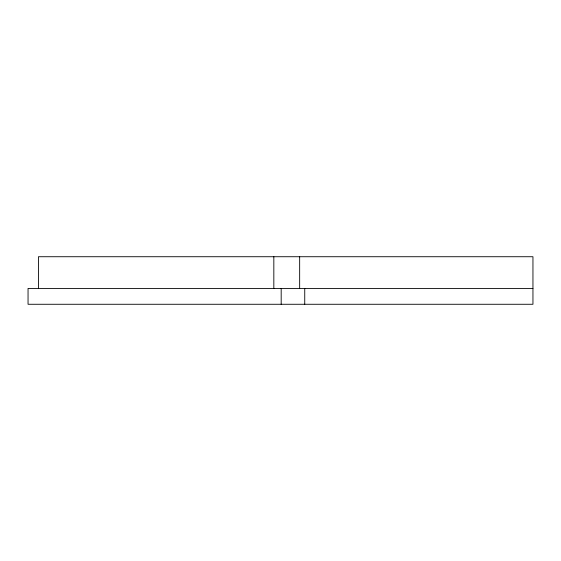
<?xml version="1.0" encoding="UTF-8"?>
<svg xmlns="http://www.w3.org/2000/svg" width="561" height="561" viewBox="0 0 561 561"><rect width="100%" height="100%" fill="white"/><g stroke="black" fill="none" stroke-linecap="round" stroke-linejoin="round"><path stroke-width="0.84" d="M532.95 288.424L28.05 288.424L28.05 304.272L532.95 304.272L532.95 256.728L38.443 256.728L38.443 288.424M304.742 288.424L304.742 304.272M299.658 256.728L299.658 288.424M281.18 288.424L281.18 304.272M273.831 256.728L273.831 288.424"/></g></svg>
